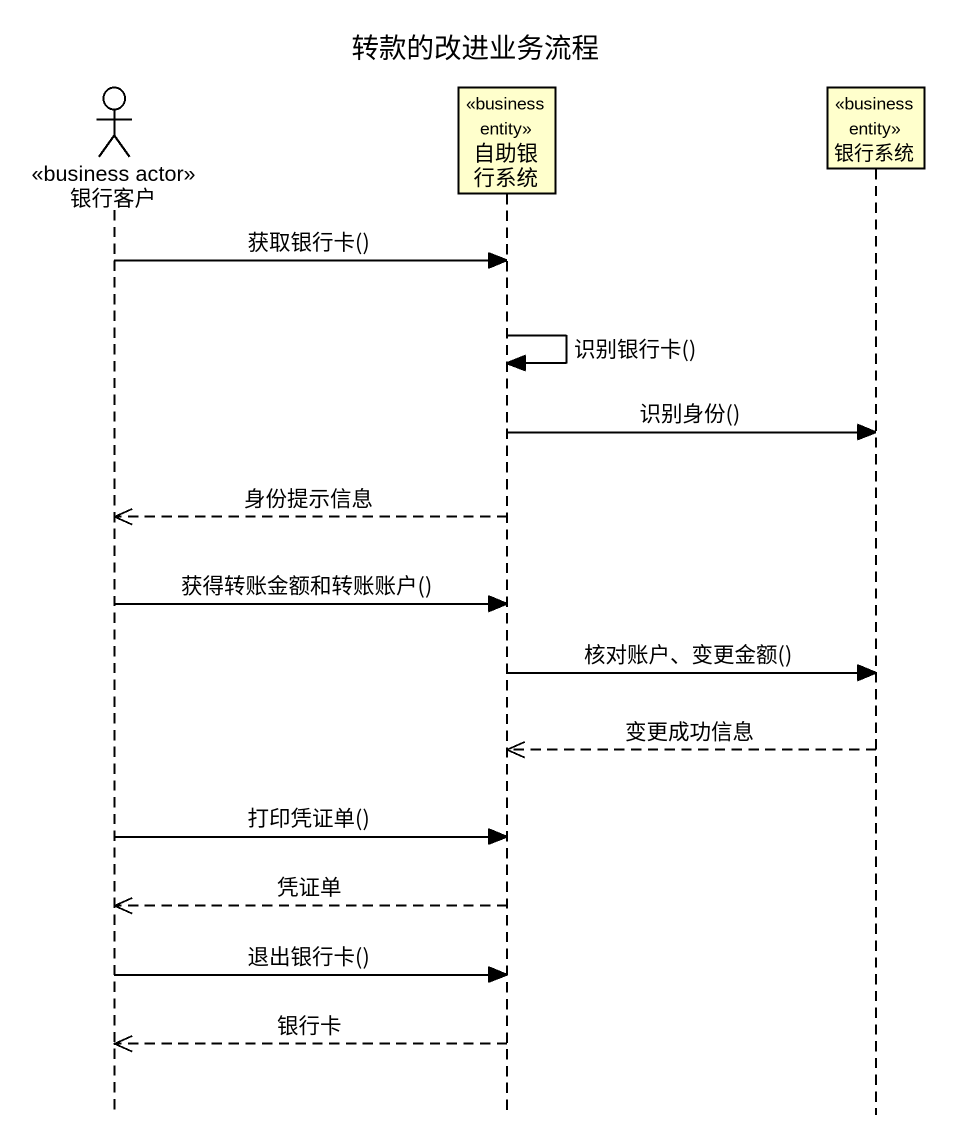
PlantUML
@startuml
title 转款的改进业务流程
hide footbox
actor 银行客户 <<business actor>>
participant 自助银行系统 <<business entity>>
participant 银行系统 <<business entity>>

银行客户 -> 自助银行系统 : 获取银行卡()
自助银行系统 -> 自助银行系统 : 识别银行卡()
自助银行系统 -> 银行系统 : 识别身份()
自助银行系统 -->> 银行客户 : 身份提示信息
银行客户 -> 自助银行系统 : 获得转账金额和转账账户()
自助银行系统 -> 银行系统 : 核对账户、变更金额()
银行系统 -->> 自助银行系统 : 变更成功信息
银行客户 -> 自助银行系统 : 打印凭证单()
自助银行系统 -->> 银行客户 : 凭证单
银行客户 -> 自助银行系统 : 退出银行卡()
自助银行系统 -->> 银行客户 : 银行卡
@enduml
